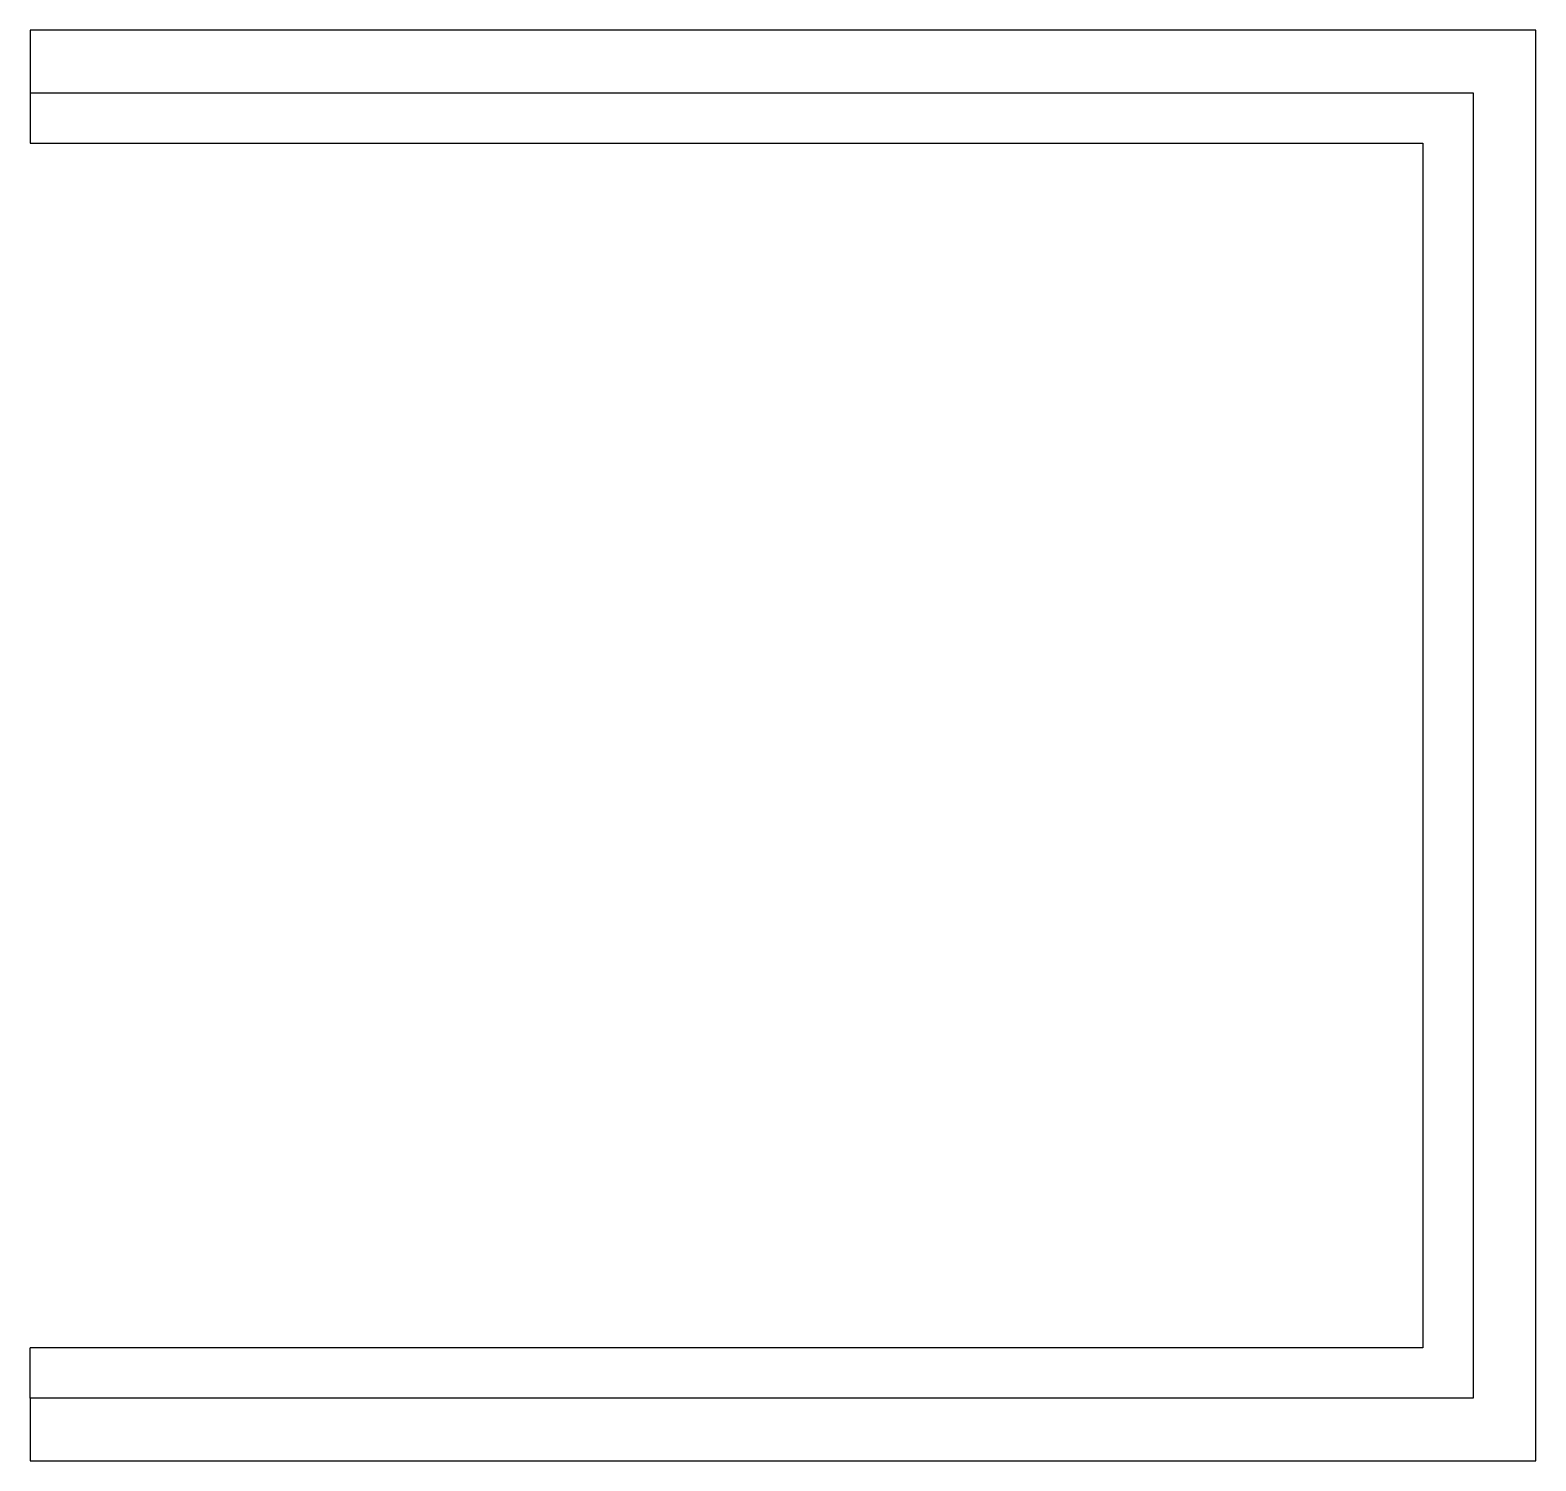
# Model space of a CAD drawing. Header units: millimetres. Extents: x 2145.1 to 2205.1, y 1682.3 to 1739.3.
import ezdxf

# ---------------------------------------------------------------- set-up
doc = ezdxf.new("R2010")
doc.units = ezdxf.units.MM

msp = doc.modelspace()

# ---------------------------------------------------------------- linework, layer by layer
for p, q in [((2205.146, 1739.344), (2145.146, 1739.344)), ((2145.146, 1739.344), (2145.146, 1736.844)), ((2205.146, 1682.344), (2205.146, 1739.344)), ((2145.146, 1736.844), (2145.146, 1734.844)), ((2145.146, 1684.844), (2145.146, 1686.844)), ((2145.146, 1684.844), (2145.146, 1682.344)), ((2145.146, 1682.344), (2205.146, 1682.344))]:
    msp.add_line(p, q)
for points in [[(2145.146, 1736.844), (2147.646, 1736.844), (2202.646, 1736.844), (2202.646, 1684.844), (2147.646, 1684.844), (2145.146, 1684.844)], [(2145.146, 1734.844), (2147.646, 1734.844), (2200.646, 1734.844), (2200.646, 1686.844), (2147.646, 1686.844), (2145.146, 1686.844)]]:
    msp.add_lwpolyline(points)

doc.saveas('drawing.dxf')
